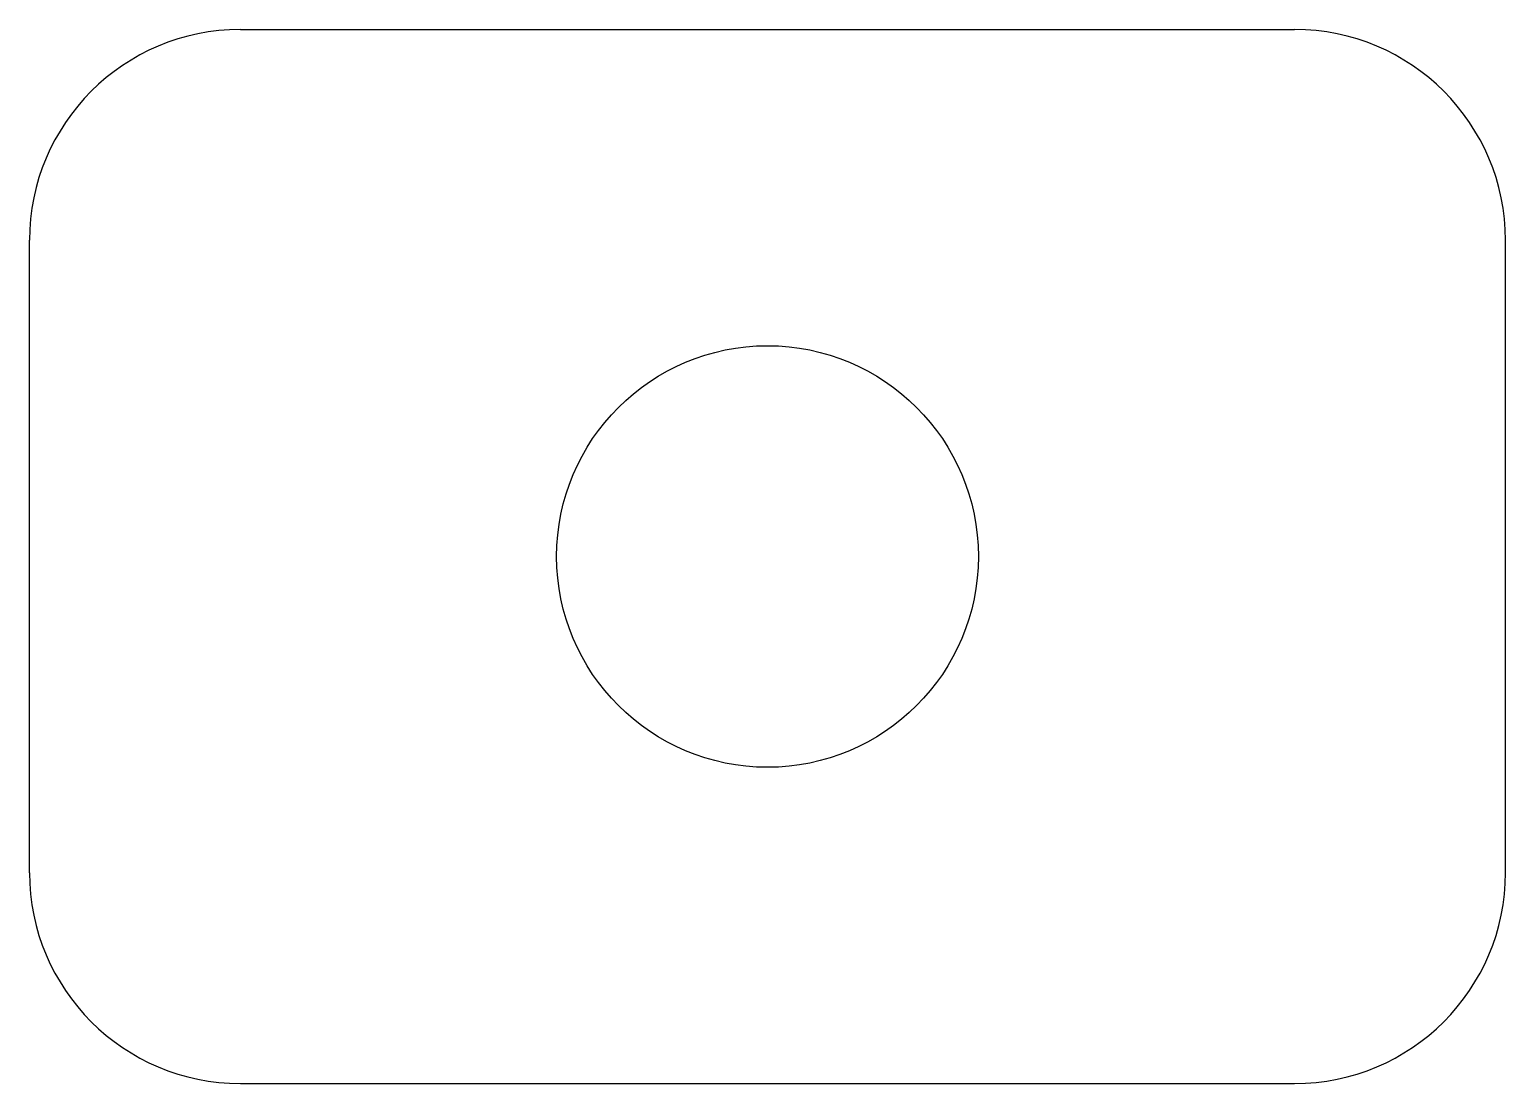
# Model space of a CAD drawing. Header units: millimetres. Extents: x 0 to 70, y 0 to 50.
import ezdxf

# ---------------------------------------------------------------- set-up
doc = ezdxf.new("R2010")
doc.units = ezdxf.units.MM

msp = doc.modelspace()

# ---------------------------------------------------------------- linework, layer by layer
at = {"color": 7, "linetype": 'Continuous'}
for p, q in [((10, 50), (60, 50)), ((0, 10), (0, 40)), ((70, 10), (70, 40)), ((10, 0), (60, 0))]:
    msp.add_line(p, q, dxfattribs=at)
msp.add_circle((35, 25), 10, dxfattribs=at)
for centre, start, end in [((10, 40), 90, 180), ((60, 40), 0, 90), ((10, 10), 180, 270), ((60, 10), 270, 0)]:
    msp.add_arc(centre, 10, start, end, dxfattribs=at)

doc.saveas('drawing.dxf')
